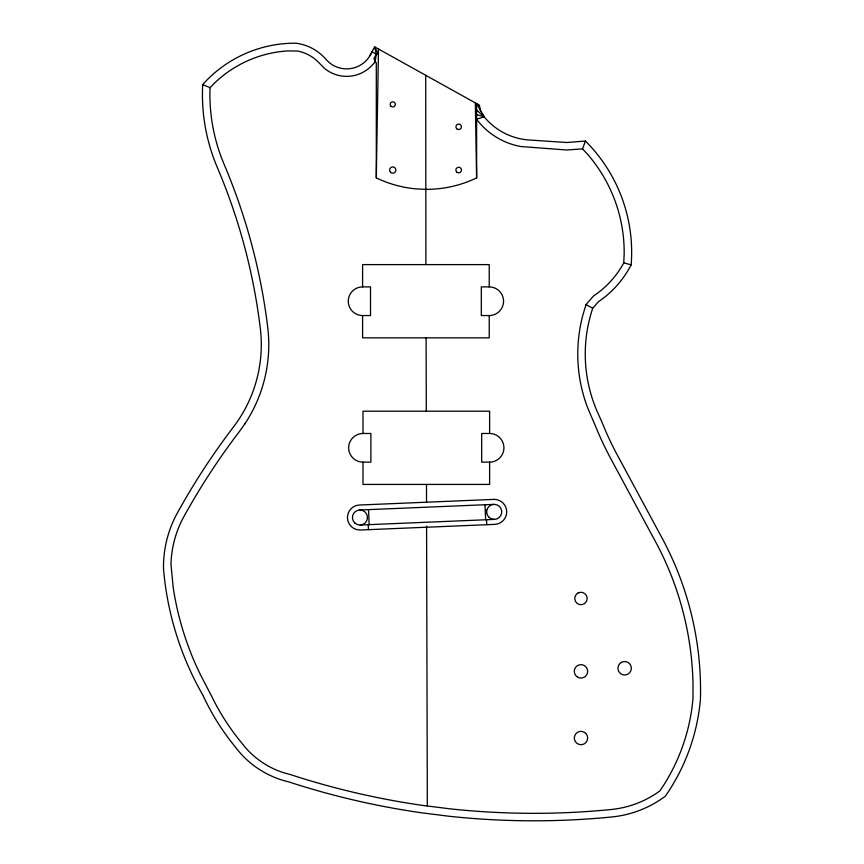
<?xml version="1.0" encoding="UTF-8"?>
<svg xmlns="http://www.w3.org/2000/svg" width="864" height="864" viewBox="0 0 864 864"><rect width="100%" height="100%" fill="white"/><g stroke="black" fill="none" stroke-linecap="round" stroke-linejoin="round"><path stroke-width="1.3" d="M244.793 423.965L239.522 431.363A693.295 693.295 0 0 0 184.032 516.337A104.501 104.501 0 0 0 170.996 564.3L173.113 586.85A298.469 298.469 0 0 0 200.783 675.367L211.928 696.784A227.945 227.945 0 0 0 240.721 741.722L245.106 747.22A85.439 85.439 0 0 0 283.91 772.805L290.79 774.695A784.739 784.739 0 0 0 422.42 805.378L449.226 808.747A783.81 783.81 0 0 0 611.021 809.525A99.792 99.792 0 0 0 657.191 792.828L659.869 790.916L663.811 784.976A192.953 192.953 0 0 0 692.075 707.022L692.96 698.944L693.014 683.964A313.718 313.718 0 0 0 653.854 538.607L610.351 457.877A328.406 328.406 0 0 1 598.525 433.339L587.369 407.084A151.513 151.513 0 0 1 582.93 314.863L586.03 304.571L593.374 296.125L597.359 293.296A92.588 92.588 0 0 0 622.685 264.816L623.765 262.829L624.175 253.487A149.612 149.612 0 0 0 587.52 154.235L582.53 148.889L566.806 150.001L521.014 146.545A71.129 71.129 0 0 1 478.451 121.619L476.626 119.189L484.229 116.878L476.626 103.604L476.626 177.887A115.463 115.463 0 0 1 426.46 189.346L417.82 189.022A115.463 115.463 0 0 1 376.304 177.887L378.486 49.01M480.6 111.154L479.347 105.116L374.641 46.872L376.304 54.205L375.095 62.089L372.697 64.606A34.711 34.711 0 0 1 324.562 68.429L318.535 62.294A40.046 40.046 0 0 0 297.562 51.041L287.561 50.922A116.219 116.219 0 0 0 213.97 83.614L210.071 87.674L209.93 91.746A178.999 178.999 0 0 0 221.627 158.134L224.197 164.538A602.791 602.791 0 0 1 267.732 327.413A143.165 143.165 0 0 1 244.782 423.965M582.53 148.889L585.425 141.037L566.892 142.506L527.904 139.914A63.644 63.644 0 0 1 481.496 113.292M369.824 55.912L374.641 46.872L378.4 54.205L376.304 54.205L371.92 51.764A27.205 27.205 0 0 1 326.02 59.389A47.531 47.531 0 0 0 295.823 43.2A123.703 123.703 0 0 0 202.694 84.575A186.484 186.484 0 0 0 217.274 167.346A595.382 595.382 0 0 1 260.302 328.244A135.745 135.745 0 0 1 233.496 426.935A700.456 700.456 0 0 0 177.466 512.773A111.91 111.91 0 0 0 163.512 568.987A305.942 305.942 0 0 0 203.062 695.52A235.213 235.213 0 0 0 234.889 746.399A92.923 92.923 0 0 0 288.695 781.877A791.348 791.348 0 0 0 421.362 812.776L448.416 816.178A791.348 791.348 0 0 0 611.777 816.966A107.255 107.255 0 0 0 665.334 796.208A200.426 200.426 0 0 0 700.434 699.365A321.203 321.203 0 0 0 660.398 534.978L616.972 454.388A321.397 321.397 0 0 1 601.97 422.172L597.748 412.722A144.029 144.029 0 0 1 592.726 308.264L598.428 301.709A100.073 100.073 0 0 0 631.152 264.881A157.097 157.097 0 0 0 585.425 141.037M376.304 54.205L373.982 58.471L375.095 62.089L376.304 62.759L376.304 177.887M359.64 509.998L493.895 504.371M360.266 525.02L494.521 519.394M362.599 286.891L370.516 286.891L370.516 315.554L362.599 315.554A14.332 14.332 0 0 1 348.268 301.223A14.332 14.332 0 0 1 362.599 286.891L362.599 264.6L489.229 264.6L489.229 286.891A14.332 14.332 0 0 1 503.561 301.223A14.332 14.332 0 0 1 489.229 315.554L489.229 337.846L362.599 337.846L362.599 315.554M489.229 286.891L481.313 286.891L481.313 315.554L489.229 315.554M362.988 433.48L370.894 433.48L370.894 462.143L362.988 462.143A14.332 14.332 0 0 1 348.656 447.811A14.332 14.332 0 0 1 362.988 433.48L362.988 411.188L489.607 411.188L489.607 433.48A14.332 14.332 0 0 1 503.939 447.811A14.332 14.332 0 0 1 489.607 462.143L489.607 484.423L362.988 484.423L362.988 462.143M489.607 433.48L481.691 433.48L481.691 462.143L489.607 462.143M623.765 262.829L631.152 264.881M476.626 114.599L484.229 116.878L476.626 110.009M202.694 84.575L210.071 87.674M586.03 304.571L592.726 308.264M486.13 509.717L486.292 513.464M486.551 519.728L486.767 524.707M485.006 504.738L485.633 519.772M368.528 509.62L369.155 524.653M368.248 524.686L368.453 529.664M475.351 102.892L476.626 177.887M425.909 264.6L425.714 75.287M426.103 337.846L426.298 411.188M426.481 484.423L426.535 501.919M426.589 526.133L427.324 805.982M577.876 593.104L576.59 594.086A6.199 6.199 0 0 0 584.075 603.85L585.36 602.856A6.199 6.199 0 0 0 577.876 593.104M621.292 662.44L619.898 663.509A6.707 6.707 0 0 0 619.898 672.991L621.292 674.06A6.707 6.707 0 0 0 627.998 674.06L629.381 672.991A6.707 6.707 0 0 0 629.381 663.509L627.998 662.44A6.707 6.707 0 0 0 621.292 662.44M493.69 499.392L359.435 505.019A12.496 12.496 0 0 0 347.468 518.033A12.496 12.496 0 0 0 360.482 529.999L494.737 524.372A12.496 12.496 0 0 0 506.693 511.358A12.496 12.496 0 0 0 493.69 499.392M585.695 733.309L584.312 732.251A6.664 6.664 0 0 0 576.266 742.738L577.638 743.796A6.664 6.664 0 0 0 585.695 733.309M456.743 128.758A2.743 2.743 0 0 0 461.322 127.526A2.743 2.743 0 0 0 457.974 124.178A2.743 2.743 0 0 0 456.743 128.758M390.938 106.186A2.57 2.57 0 0 0 395.237 105.041A2.57 2.57 0 0 0 392.094 101.887A2.57 2.57 0 0 0 390.938 106.186M456.7 172.022A2.797 2.797 0 0 0 461.376 170.77A2.797 2.797 0 0 0 457.952 167.346A2.797 2.797 0 0 0 456.7 172.022M390.528 172.282A3.154 3.154 0 0 0 395.798 170.867A3.154 3.154 0 0 0 391.943 167.011A3.154 3.154 0 0 0 390.528 172.282M577.616 677.16A6.718 6.718 0 0 0 587.693 671.35A6.718 6.718 0 0 0 577.616 665.539A6.718 6.718 0 0 0 577.616 677.16M489.121 517.417A7.517 7.517 0 0 0 501.552 513.518A7.517 7.517 0 0 0 491.962 504.706A7.517 7.517 0 0 0 489.121 517.417M354.866 523.044A7.517 7.517 0 0 0 367.297 519.145A7.517 7.517 0 0 0 357.707 510.332A7.517 7.517 0 0 0 354.866 523.044"/></g></svg>
